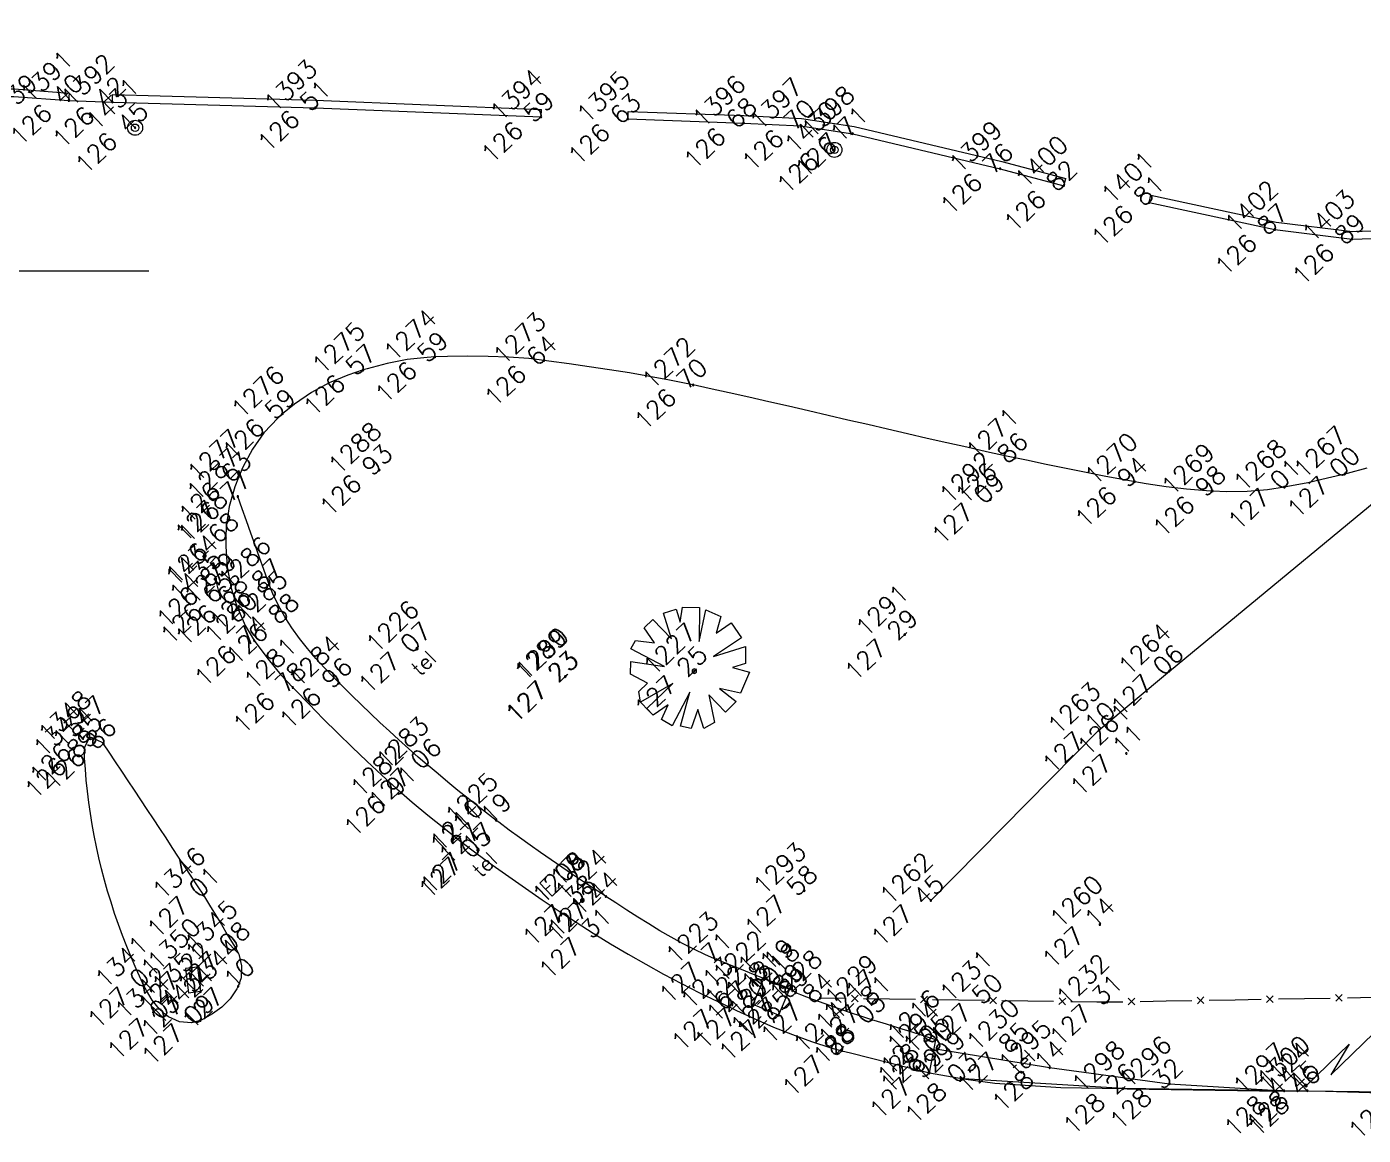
# Model space of a CAD drawing. Header units: millimetres. Extents: x -16 to 1007, y 828 to 1356.
# Drawn here: x 33.19 to 77.71, y 873.47 to 910.38 of the extents above; entities that cross this region are included whole.
import ezdxf
from ezdxf.enums import TextEntityAlignment as Align

# ---------------------------------------------------------------- set-up
doc = ezdxf.new("R2010")
doc.units = ezdxf.units.MM
doc.header["$LTSCALE"] = 4
doc.linetypes.add('CONTINUOUS1', pattern=[0, 0, 0])
for name, color, linetype, lineweight in [('10', 7, 'CONTINUOUS1', 0), ('11', 7, 'CONTINUOUS1', 0), ('12', 7, 'CONTINUOUS1', 0), ('13', 7, 'CONTINUOUS1', 0), ('2', 7, 'CONTINUOUS1', 0), ('57', 7, 'CONTINUOUS1', 0), ('Level 17', 7, 'Continuous', 0)]:
    doc.layers.add(name, color=color, linetype=linetype, lineweight=lineweight)
for name, color, linetype, lineweight, true_color in [('16', 3, 'CONTINUOUS1', 0, 0x00ff00), ('51', 1, 'CONTINUOUS1', 0, 0xff0000), ('53', 3, 'CONTINUOUS1', 0, 0x00ff00), ('55', 5, 'CONTINUOUS1', 0, 0x0000ff), ('56', 6, 'CONTINUOUS1', 0, 0xff00ff), ('9', 1, 'CONTINUOUS1', 0, 0xff0000)]:
    doc.layers.add(name, color=color, linetype=linetype, lineweight=lineweight, true_color=true_color)
doc.styles.get("Standard").update_dxf_attribs({"font": 'txt_____.ttf'})

msp = doc.modelspace()

# ---------------------------------------------------------------- linework, layer by layer
at = {"layer": '10', "linetype": 'Continuous', "lineweight": 0}
for p, q in [((60.666, 877.921), (60.889, 878.137)), ((60.886, 877.918), (60.669, 878.141)), ((62.969, 877.888), (63.192, 878.105)), ((63.189, 877.885), (62.972, 878.108)), ((65.273, 877.856), (65.496, 878.073)), ((65.493, 877.853), (65.276, 878.076)), ((67.577, 877.824), (67.8, 878.04)), ((67.797, 877.821), (67.58, 878.044)), ((70.104, 877.817), (69.88, 878.033)), ((69.884, 877.813), (70.1, 878.037)), ((72.408, 877.858), (72.184, 878.074)), ((72.188, 877.854), (72.404, 878.078)), ((74.711, 877.899), (74.488, 878.115)), ((74.491, 877.895), (74.707, 878.119)), ((77.015, 877.94), (76.791, 878.156)), ((76.795, 877.936), (77.011, 878.16)), ((63.259, 875.548), (63.474, 876.656))]:
    msp.add_line(p, q, dxfattribs=at)
for points in [[(34.594, 907.926), (36.045, 907.876)], [(77.837, 895.68), (77.181, 895.51), (77.097, 895.488), (76.523, 895.349), (75.864, 895.201), (75.199, 895.071), (75.089, 895.051), (74.525, 894.968), (73.848, 894.913), (73.171, 894.902), (72.694, 894.921), (72.496, 894.934), (71.822, 894.99), (71.149, 895.066), (70.478, 895.165), (70.1, 895.231), (69.81, 895.286), (69.143, 895.413), (68.479, 895.543), (67.815, 895.674), (67.153, 895.809), (66.491, 895.947), (66.108, 896.028), (65.829, 896.088), (65.167, 896.233), (64.506, 896.379), (63.846, 896.528), (63.186, 896.678), (62.527, 896.829), (61.867, 896.981), (61.208, 897.134), (60.549, 897.287), (59.889, 897.44), (59.23, 897.592), (58.57, 897.744), (57.91, 897.895), (57.249, 898.045), (56.588, 898.193), (55.927, 898.339), (55.391, 898.455), (55.264, 898.483), (54.601, 898.617), (53.935, 898.741), (53.268, 898.856), (52.6, 898.962), (51.93, 899.063), (51.259, 899.158), (50.588, 899.25), (50.429, 899.272), (49.915, 899.331), (49.24, 899.382), (48.562, 899.406), (47.884, 899.411), (47.206, 899.4), (46.788, 899.388), (46.53, 899.375), (45.861, 899.298), (45.197, 899.168), (44.534, 898.995), (44.399, 898.955), (43.884, 898.783), (43.267, 898.521), (42.678, 898.202), (42.112, 897.817), (41.71, 897.49), (41.564, 897.36), (41.095, 896.857), (40.71, 896.313), (40.39, 895.716), (40.242, 895.378), (40.124, 895.066), (39.938, 894.405), (39.838, 893.741), (39.819, 893.361), (39.822, 893.074), (39.872, 892.403), (39.995, 891.732), (40.12, 891.294), (40.199, 891.069), (40.464, 890.447), (40.769, 889.942), (40.82, 889.87), (41.23, 889.325), (41.661, 888.807), (42.053, 888.382), (42.122, 888.312), (42.596, 887.825), (43.071, 887.342), (43.55, 886.864), (44.033, 886.391), (44.521, 885.924), (45.017, 885.464), (45.522, 885.012), (45.675, 884.878), (46.036, 884.569), (46.555, 884.134), (47.081, 883.709), (47.613, 883.291), (48.153, 882.881), (48.197, 882.848), (48.699, 882.479), (49.248, 882.084), (49.802, 881.696), (50.36, 881.314), (50.923, 880.939), (51.491, 880.569), (52.063, 880.205), (52.172, 880.137), (52.641, 879.848), (53.223, 879.502), (53.811, 879.167), (54.403, 878.842), (55.001, 878.526), (55.605, 878.22), (56.215, 877.922), (56.591, 877.744), (56.83, 877.632), (57.449, 877.349), (58.072, 877.077), (58.7, 876.823), (59.336, 876.591), (59.98, 876.388), (60.346, 876.289), (60.634, 876.215), (61.291, 876.048), (61.947, 875.881), (62.603, 875.715), (63.259, 875.548), (63.259, 875.548), (63.259, 875.548)], [(63.309, 881.294), (68.903, 886.957), (71.256, 888.931), (80.374, 896.446)], [(63.474, 876.656), (63.063, 876.784), (62.651, 876.913), (62.24, 877.041), (61.829, 877.169), (61.417, 877.298), (61.34, 877.322), (61.007, 877.428), (60.598, 877.563), (60.19, 877.703), (59.785, 877.848), (59.38, 877.998), (58.978, 878.153), (58.807, 878.22), (58.622, 878.352), (58.603, 878.359), (58.202, 878.516), (57.801, 878.673), (57.742, 878.696), (57.4, 878.831), (56.999, 878.989), (56.599, 879.148), (56.199, 879.31), (56.176, 879.319), (55.804, 879.48), (55.415, 879.664), (55.032, 879.861), (54.655, 880.069), (54.282, 880.285), (53.913, 880.509), (53.546, 880.739), (53.182, 880.972), (52.819, 881.208), (52.483, 881.426), (52.457, 881.443), (52.095, 881.679), (51.735, 881.916), (51.376, 882.155), (51.019, 882.396), (50.663, 882.639), (50.31, 882.884), (49.958, 883.132), (49.608, 883.383), (49.259, 883.636), (48.913, 883.894), (48.827, 883.959), (48.569, 884.154), (48.229, 884.418), (47.891, 884.685), (47.556, 884.956), (47.223, 885.229), (46.892, 885.504), (46.562, 885.782), (46.531, 885.808), (46.234, 886.063), (45.91, 886.347), (45.59, 886.634), (45.273, 886.925), (44.958, 887.218), (44.645, 887.514), (44.334, 887.812), (44.025, 888.113), (43.716, 888.415), (43.597, 888.533), (43.41, 888.721), (43.111, 889.032), (42.823, 889.351), (42.545, 889.68), (42.279, 890.019), (42.026, 890.369), (41.822, 890.678), (41.787, 890.734), (41.574, 891.111), (41.39, 891.5), (41.267, 891.815), (41.236, 891.902), (41.091, 892.307), (40.946, 892.713), (40.801, 893.119), (40.656, 893.524), (40.511, 893.93), (40.366, 894.336), (40.221, 894.742), (40.221, 894.742), (40.221, 894.742)], [(39.505, 891.892), (39.633, 891.355)], [(39.082, 881.465), (39.28, 881.14), (39.478, 880.814), (39.675, 880.489), (39.873, 880.163), (40.071, 879.838), (40.153, 879.704), (40.254, 879.5), (40.347, 879.117), (40.33, 878.719), (40.236, 878.435), (40.19, 878.346), (39.968, 878.02), (39.695, 877.742), (39.383, 877.511), (39.047, 877.329), (38.972, 877.295), (38.682, 877.222), (38.285, 877.251), (37.913, 877.415), (37.827, 877.479), (37.613, 877.677), (37.374, 877.966), (37.177, 878.289), (37.097, 878.448), (37.002, 878.651), (36.835, 879.018), (36.677, 879.386), (36.526, 879.755), (36.383, 880.123), (36.248, 880.492), (36.12, 880.861), (36, 881.231), (35.887, 881.6), (35.782, 881.97), (35.685, 882.339), (35.595, 882.709), (35.513, 883.079), (35.438, 883.449), (35.371, 883.818), (35.31, 884.188), (35.258, 884.557), (35.212, 884.927), (35.174, 885.296), (35.144, 885.664), (35.12, 886.033), (35.111, 886.209), (35.131, 886.401), (35.27, 886.685), (35.333, 886.732), (35.713, 886.548), (35.742, 886.509), (35.927, 886.229), (36.138, 885.912), (36.348, 885.594), (36.558, 885.276), (36.768, 884.959), (36.979, 884.641), (37.189, 884.324), (37.399, 884.006), (37.61, 883.688), (37.82, 883.371), (38.03, 883.053), (38.241, 882.736), (38.451, 882.418), (38.661, 882.1), (38.871, 881.783), (39.082, 881.465), (39.082, 881.465), (39.082, 881.465)], [(59.625, 878.045), (60.489, 878.033)], [(61.065, 878.025), (61.929, 878.013)], [(61.929, 878.013), (62.793, 878.001)], [(63.369, 877.993), (64.233, 877.981)], [(64.233, 877.981), (65.097, 877.968)], [(72.584, 877.971), (73.448, 877.987)], [(73.448, 877.987), (74.311, 878.002)], [(74.887, 878.012), (75.751, 878.028)], [(75.751, 878.028), (76.615, 878.043)], [(77.191, 878.053), (78.055, 878.069)], [(65.673, 877.96), (66.537, 877.948)], [(66.537, 877.948), (67.4, 877.936)], [(67.976, 877.928), (68.84, 877.916)], [(68.84, 877.916), (69.184, 877.911), (69.704, 877.92)], [(70.28, 877.93), (71.144, 877.946)], [(71.144, 877.946), (72.008, 877.961)], [(75.072, 874.953), (69.709, 875.026), (64.395, 875.352)], [(75.848, 874.954), (87.101, 874.806), (99.143, 874.798), (111.108, 874.779), (127.084, 874.755)]]:
    msp.add_lwpolyline(points, dxfattribs=at)
msp.add_lwpolyline([(58.235, 877.472), (57.386, 877.826), (57.748, 878.694), (58.597, 878.34), (58.235, 877.472)], close=True, dxfattribs=at)
at = {"layer": '10', "color": 8, "linetype": 'Continuous', "lineweight": 13, "true_color": 0x7f7f7f}
msp.add_lwpolyline([(63.539, 876.335), (67.264, 875.726), (71.261, 875.19), (75.072, 874.953)], dxfattribs=at)
at = {"layer": '10', "linetype": 'Continuous', "lineweight": 13}
msp.add_lwpolyline([(63.259, 875.548), (64.395, 875.352), (65.435, 875.207), (67.637, 875.067), (69.709, 875.026), (69.845, 875.023), (72.048, 874.984), (74.252, 874.958), (75.072, 874.953), (75.848, 874.954), (76.456, 874.943), (78.66, 874.876)], dxfattribs=at)
at = {"layer": '11', "linetype": 'Continuous', "lineweight": 0}
msp.add_lwpolyline([(75.807, 875.122), (77.246, 876.511), (76.628, 875.483), (78.066, 876.872), (78.426, 877.219)], dxfattribs=at)
msp.add_lwpolyline([(75.78, 875.096, 1), (75.834, 875.148, 1), (75.78, 875.096, 1)], format="xyb", dxfattribs=at)
at = {"layer": '12', "linetype": 'Continuous', "lineweight": 0}
for points in [[(46.164, 889.652, 1), (46.218, 889.704, 1), (46.164, 889.652, 1)], [(48.196, 882.941, 1), (48.25, 882.993, 1), (48.196, 882.941, 1)], [(66.127, 876.365, 1), (66.181, 876.417, 1), (66.127, 876.365, 1)]]:
    msp.add_lwpolyline(points, format="xyb", dxfattribs=at)
at = {"layer": '13', "linetype": 'Continuous', "lineweight": 0}
for points in [[(34.576, 907.909, 1), (34.612, 907.944, 1), (34.576, 907.909, 1)], [(36.027, 907.859, 1), (36.063, 907.894, 1), (36.027, 907.859, 1)], [(42.785, 907.666, 1), (42.821, 907.701, 1), (42.785, 907.666, 1)], [(50.307, 907.365, 1), (50.343, 907.4, 1), (50.307, 907.365, 1)], [(36.783, 907.001, 1), (36.819, 907.036, 1), (36.783, 907.001, 1)], [(53.197, 907.299, 1), (53.233, 907.333, 1), (53.197, 907.299, 1)], [(57.057, 907.157, 1), (57.093, 907.192, 1), (57.057, 907.157, 1)], [(58.953, 907.063, 1), (58.989, 907.097, 1), (58.953, 907.063, 1)], [(60.687, 906.803, 1), (60.723, 906.838, 1), (60.687, 906.803, 1)], [(60.078, 906.267, 1), (60.114, 906.302, 1), (60.078, 906.267, 1)], [(65.598, 905.64, 1), (65.634, 905.675, 1), (65.598, 905.64, 1)], [(67.72, 905.071, 1), (67.756, 905.106, 1), (67.72, 905.071, 1)], [(70.562, 904.512, 1), (70.598, 904.546, 1), (70.562, 904.512, 1)], [(74.75, 903.615, 1), (74.786, 903.65, 1), (74.75, 903.615, 1)], [(77.324, 903.298, 1), (77.36, 903.332, 1), (77.324, 903.298, 1)], [(46.77, 899.371, 1), (46.806, 899.406, 1), (46.77, 899.371, 1)], [(44.381, 898.938, 1), (44.417, 898.973, 1), (44.381, 898.938, 1)], [(50.411, 899.254, 1), (50.447, 899.289, 1), (50.411, 899.254, 1)], [(55.373, 898.438, 1), (55.409, 898.473, 1), (55.373, 898.438, 1)], [(41.692, 897.473, 1), (41.728, 897.508, 1), (41.692, 897.473, 1)], [(66.09, 896.011, 1), (66.126, 896.045, 1), (66.09, 896.011, 1)], [(40.224, 895.361, 1), (40.26, 895.395, 1), (40.224, 895.361, 1)], [(44.921, 895.606, 1), (44.957, 895.641, 1), (44.921, 895.606, 1)], [(77.079, 895.471, 1), (77.114, 895.506, 1), (77.079, 895.471, 1)], [(70.082, 895.214, 1), (70.118, 895.249, 1), (70.082, 895.214, 1)], [(72.676, 894.904, 1), (72.712, 894.938, 1), (72.676, 894.904, 1)], [(75.071, 895.034, 1), (75.107, 895.068, 1), (75.071, 895.034, 1)], [(40.203, 894.724, 1), (40.239, 894.759, 1), (40.203, 894.724, 1)], [(65.274, 894.624, 1), (65.31, 894.658, 1), (65.274, 894.624, 1)], [(39.801, 893.344, 1), (39.837, 893.379, 1), (39.801, 893.344, 1)], [(39.487, 891.874, 1), (39.523, 891.909, 1), (39.487, 891.874, 1)], [(41.249, 891.797, 1), (41.285, 891.832, 1), (41.249, 891.797, 1)], [(39.615, 891.338, 1), (39.651, 891.372, 1), (39.615, 891.338, 1)], [(40.102, 891.277, 1), (40.138, 891.312, 1), (40.102, 891.277, 1)], [(41.804, 890.66, 1), (41.84, 890.695, 1), (41.804, 890.66, 1)], [(62.418, 890.127, 1), (62.454, 890.162, 1), (62.418, 890.127, 1)], [(40.751, 889.924, 1), (40.787, 889.959, 1), (40.751, 889.924, 1)], [(46.173, 889.66, 1), (46.209, 889.695, 1), (46.173, 889.66, 1)], [(51.108, 888.725, 1), (51.144, 888.76, 1), (51.108, 888.725, 1)], [(51.121, 888.733, 1), (51.157, 888.768, 1), (51.121, 888.733, 1)], [(55.41, 888.909, 1), (55.446, 888.944, 1), (55.41, 888.909, 1)], [(71.238, 888.914, 1), (71.274, 888.949, 1), (71.238, 888.914, 1)], [(42.035, 888.365, 1), (42.071, 888.4, 1), (42.035, 888.365, 1)], [(43.579, 888.516, 1), (43.615, 888.55, 1), (43.579, 888.516, 1)], [(68.885, 886.94, 1), (68.921, 886.974, 1), (68.885, 886.94, 1)], [(35.252, 886.668, 1), (35.288, 886.703, 1), (35.252, 886.668, 1)], [(35.724, 886.492, 1), (35.76, 886.527, 1), (35.724, 886.492, 1)], [(35.094, 886.192, 1), (35.129, 886.226, 1), (35.094, 886.192, 1)], [(69.801, 886.168, 1), (69.837, 886.203, 1), (69.801, 886.168, 1)], [(46.513, 885.791, 1), (46.549, 885.825, 1), (46.513, 885.791, 1)], [(45.657, 884.861, 1), (45.693, 884.896, 1), (45.657, 884.861, 1)], [(48.809, 883.941, 1), (48.845, 883.976, 1), (48.809, 883.941, 1)], [(48.205, 882.95, 1), (48.241, 882.984, 1), (48.205, 882.95, 1)], [(48.179, 882.831, 1), (48.215, 882.866, 1), (48.179, 882.831, 1)], [(59.074, 881.602, 1), (59.11, 881.637, 1), (59.074, 881.602, 1)], [(39.064, 881.448, 1), (39.1, 881.483, 1), (39.064, 881.448, 1)], [(51.679, 881.278, 1), (51.715, 881.313, 1), (51.679, 881.278, 1)], [(51.681, 881.275, 1), (51.717, 881.31, 1), (51.681, 881.275, 1)], [(52.465, 881.409, 1), (52.501, 881.444, 1), (52.465, 881.409, 1)], [(63.291, 881.276, 1), (63.327, 881.311, 1), (63.291, 881.276, 1)], [(68.921, 880.474, 1), (68.957, 880.508, 1), (68.921, 880.474, 1)], [(52.154, 880.119, 1), (52.19, 880.154, 1), (52.154, 880.119, 1)], [(40.135, 879.687, 1), (40.171, 879.721, 1), (40.135, 879.687, 1)], [(56.158, 879.302, 1), (56.194, 879.336, 1), (56.158, 879.302, 1)], [(38.862, 879.055, 1), (38.898, 879.09, 1), (38.862, 879.055, 1)], [(37.079, 878.431, 1), (37.115, 878.466, 1), (37.079, 878.431, 1)], [(40.218, 878.417, 1), (40.254, 878.452, 1), (40.218, 878.417, 1)], [(57.724, 878.678, 1), (57.76, 878.713, 1), (57.724, 878.678, 1)], [(38.962, 878.237, 1), (38.998, 878.272, 1), (38.962, 878.237, 1)], [(58.604, 878.334, 1), (58.64, 878.369, 1), (58.604, 878.334, 1)], [(58.789, 878.203, 1), (58.825, 878.238, 1), (58.789, 878.203, 1)], [(59.607, 878.028, 1), (59.643, 878.063, 1), (59.607, 878.028, 1)], [(65.212, 877.959, 1), (65.248, 877.994, 1), (65.212, 877.959, 1)], [(56.573, 877.726, 1), (56.609, 877.761, 1), (56.573, 877.726, 1)], [(57.368, 877.808, 1), (57.404, 877.843, 1), (57.368, 877.808, 1)], [(61.452, 877.879, 1), (61.488, 877.914, 1), (61.452, 877.879, 1)], [(69.166, 877.894, 1), (69.202, 877.928, 1), (69.166, 877.894, 1)], [(37.809, 877.461, 1), (37.845, 877.496, 1), (37.809, 877.461, 1)], [(38.954, 877.278, 1), (38.99, 877.313, 1), (38.954, 877.278, 1)], [(58.217, 877.454, 1), (58.253, 877.489, 1), (58.217, 877.454, 1)], [(61.322, 877.304, 1), (61.358, 877.339, 1), (61.322, 877.304, 1)], [(63.456, 876.639, 1), (63.492, 876.673, 1), (63.456, 876.639, 1)], [(60.328, 876.271, 1), (60.364, 876.306, 1), (60.328, 876.271, 1)], [(63.521, 876.318, 1), (63.557, 876.353, 1), (63.521, 876.318, 1)], [(66.136, 876.374, 1), (66.172, 876.408, 1), (66.136, 876.374, 1)], [(63.241, 875.53, 1), (63.277, 875.565, 1), (63.241, 875.53, 1)], [(64.377, 875.335, 1), (64.413, 875.369, 1), (64.377, 875.335, 1)], [(67.246, 875.708, 1), (67.282, 875.743, 1), (67.246, 875.708, 1)], [(69.691, 875.008, 1), (69.727, 875.043, 1), (69.691, 875.008, 1)], [(71.243, 875.173, 1), (71.279, 875.208, 1), (71.243, 875.173, 1)], [(75.054, 874.936, 1), (75.09, 874.971, 1), (75.054, 874.936, 1)], [(75.789, 875.105, 1), (75.825, 875.139, 1), (75.789, 875.105, 1)], [(75.83, 874.937, 1), (75.866, 874.972, 1), (75.83, 874.937, 1)]]:
    msp.add_lwpolyline(points, format="xyb", dxfattribs=at)
at = {"layer": '16', "linetype": 'Continuous', "lineweight": 0}
for points in [[(54.714, 888.515), (53.642, 887.897), (53.578, 888.252), (53.866, 888.53), (53.305, 888.822), (53.312, 889.246), (54.441, 889.085), (53.32, 889.671), (53.466, 889.951), (54.101, 889.869), (53.756, 890.37), (54.044, 890.648), (54.669, 890.001), (54.401, 890.854), (54.828, 890.988), (54.962, 890.561), (55.041, 891.055), (55.607, 891.045), (55.587, 889.914), (55.818, 890.971), (56.309, 890.75), (56.158, 890.187), (56.659, 890.532)], [(56.659, 890.532), (57.004, 890.031), (56.073, 889.41), (57.14, 889.745), (57.13, 889.18), (56.703, 889.046), (57.267, 888.895), (56.971, 888.193), (56.267, 888.346), (56.825, 887.912), (56.465, 887.565), (55.91, 888.14), (56.106, 887.218), (55.749, 887.012), (55.548, 887.652), (55.324, 887.019), (54.972, 887.096), (55.275, 888.222), (54.689, 887.101), (54.339, 887.319), (54.56, 887.81), (54.059, 887.465), (53.851, 887.681), (54.714, 888.515)]]:
    msp.add_lwpolyline(points, dxfattribs=at)
msp.add_lwpolyline([(55.374, 888.874, 1), (55.482, 888.979, 1), (55.374, 888.874, 1)], format="xyb", dxfattribs=at)
at = {"layer": '2', "linetype": 'Continuous', "lineweight": 0}
for points in [[(70.58, 904.529), (74.768, 903.632), (77.342, 903.315), (80.314, 903.414), (82.059, 904.177), (84.163, 906.342), (86.618, 909.339), (87.124, 910.262)], [(70.632, 904.773), (74.81, 903.879), (77.353, 903.565), (80.258, 903.663), (81.914, 904.386), (83.976, 906.509), (86.41, 909.48), (86.905, 910.383)], [(30.664, 908.469), (31.523, 908.315), (32.774, 908.315), (34.613, 908.176)], [(30.62, 908.223), (31.501, 908.065), (32.765, 908.065), (34.594, 907.926)], [(34.594, 907.926), (34.613, 908.176)], [(36.045, 907.876), (36.052, 908.126)], [(36.045, 907.876), (42.803, 907.684), (50.325, 907.382)], [(36.052, 908.126), (42.812, 907.933), (50.335, 907.632)], [(50.325, 907.382), (50.335, 907.632)], [(53.215, 907.316), (53.224, 907.566)], [(53.224, 907.566), (57.084, 907.424), (58.996, 907.329), (60.752, 907.066), (65.677, 905.9), (67.803, 905.33)], [(53.215, 907.316), (57.075, 907.175), (58.971, 907.08), (60.705, 906.82), (65.616, 905.657), (67.738, 905.089)], [(67.738, 905.089), (67.803, 905.33)], [(70.58, 904.529), (70.632, 904.773)], [(38.88, 879.073), (38.483, 879.024)], [(38.483, 879.024), (38.583, 878.206)], [(38.88, 879.073), (38.98, 878.255)], [(38.98, 878.255), (38.583, 878.206)]]:
    msp.add_lwpolyline(points, dxfattribs=at)
at = {"layer": '51', "linetype": 'Continuous', "lineweight": 0}
for points in [[(36.783, 907.001, 1), (36.819, 907.036, 1), (36.783, 907.001, 1)], [(60.078, 906.267, 1), (60.114, 906.302, 1), (60.078, 906.267, 1)], [(70.562, 904.512, 1), (70.598, 904.546, 1), (70.562, 904.512, 1)], [(74.75, 903.615, 1), (74.786, 903.65, 1), (74.75, 903.615, 1)], [(77.324, 903.298, 1), (77.36, 903.332, 1), (77.324, 903.298, 1)], [(39.487, 891.874, 1), (39.523, 891.909, 1), (39.487, 891.874, 1)], [(39.615, 891.338, 1), (39.651, 891.372, 1), (39.615, 891.338, 1)]]:
    msp.add_lwpolyline(points, format="xyb", dxfattribs=at)
at = {"layer": '53', "linetype": 'Continuous', "lineweight": 0}
msp.add_lwpolyline([(51.654, 881.249, 1), (51.744, 881.336, 1), (51.654, 881.249, 1)], format="xyb", dxfattribs=at)
at = {"layer": '55', "linetype": 'Continuous', "lineweight": 0}
msp.add_lwpolyline([(75.83, 874.937, 1), (75.866, 874.972, 1), (75.83, 874.937, 1)], format="xyb", dxfattribs=at)
at = {"layer": '56', "linetype": 'Continuous', "lineweight": 0}
for points in [[(46.77, 899.371, 1), (46.806, 899.406, 1), (46.77, 899.371, 1)], [(44.381, 898.938, 1), (44.417, 898.973, 1), (44.381, 898.938, 1)], [(50.411, 899.254, 1), (50.447, 899.289, 1), (50.411, 899.254, 1)], [(55.373, 898.438, 1), (55.409, 898.473, 1), (55.373, 898.438, 1)], [(41.692, 897.473, 1), (41.728, 897.508, 1), (41.692, 897.473, 1)], [(66.09, 896.011, 1), (66.126, 896.045, 1), (66.09, 896.011, 1)], [(40.224, 895.361, 1), (40.26, 895.395, 1), (40.224, 895.361, 1)], [(44.921, 895.606, 1), (44.957, 895.641, 1), (44.921, 895.606, 1)], [(77.079, 895.471, 1), (77.114, 895.506, 1), (77.079, 895.471, 1)], [(70.082, 895.214, 1), (70.118, 895.249, 1), (70.082, 895.214, 1)], [(72.676, 894.904, 1), (72.712, 894.938, 1), (72.676, 894.904, 1)], [(75.071, 895.034, 1), (75.107, 895.068, 1), (75.071, 895.034, 1)], [(40.203, 894.724, 1), (40.239, 894.759, 1), (40.203, 894.724, 1)], [(65.274, 894.624, 1), (65.31, 894.658, 1), (65.274, 894.624, 1)], [(39.801, 893.344, 1), (39.837, 893.379, 1), (39.801, 893.344, 1)], [(41.249, 891.797, 1), (41.285, 891.832, 1), (41.249, 891.797, 1)], [(40.102, 891.277, 1), (40.138, 891.312, 1), (40.102, 891.277, 1)], [(41.804, 890.66, 1), (41.84, 890.695, 1), (41.804, 890.66, 1)], [(62.418, 890.127, 1), (62.454, 890.162, 1), (62.418, 890.127, 1)], [(40.751, 889.924, 1), (40.787, 889.959, 1), (40.751, 889.924, 1)], [(46.173, 889.66, 1), (46.209, 889.695, 1), (46.173, 889.66, 1)], [(51.108, 888.725, 1), (51.144, 888.76, 1), (51.108, 888.725, 1)], [(51.121, 888.733, 1), (51.157, 888.768, 1), (51.121, 888.733, 1)], [(55.41, 888.909, 1), (55.446, 888.944, 1), (55.41, 888.909, 1)], [(71.238, 888.914, 1), (71.274, 888.949, 1), (71.238, 888.914, 1)], [(42.035, 888.365, 1), (42.071, 888.4, 1), (42.035, 888.365, 1)], [(43.579, 888.516, 1), (43.615, 888.55, 1), (43.579, 888.516, 1)], [(68.885, 886.94, 1), (68.921, 886.974, 1), (68.885, 886.94, 1)], [(69.801, 886.168, 1), (69.837, 886.203, 1), (69.801, 886.168, 1)], [(46.513, 885.791, 1), (46.549, 885.825, 1), (46.513, 885.791, 1)], [(45.657, 884.861, 1), (45.693, 884.896, 1), (45.657, 884.861, 1)], [(48.809, 883.941, 1), (48.845, 883.976, 1), (48.809, 883.941, 1)], [(48.205, 882.95, 1), (48.241, 882.984, 1), (48.205, 882.95, 1)], [(48.179, 882.831, 1), (48.215, 882.866, 1), (48.179, 882.831, 1)], [(59.074, 881.602, 1), (59.11, 881.637, 1), (59.074, 881.602, 1)], [(51.679, 881.278, 1), (51.715, 881.313, 1), (51.679, 881.278, 1)], [(51.681, 881.275, 1), (51.717, 881.31, 1), (51.681, 881.275, 1)], [(52.465, 881.409, 1), (52.501, 881.444, 1), (52.465, 881.409, 1)], [(63.291, 881.276, 1), (63.327, 881.311, 1), (63.291, 881.276, 1)], [(68.921, 880.474, 1), (68.957, 880.508, 1), (68.921, 880.474, 1)], [(52.154, 880.119, 1), (52.19, 880.154, 1), (52.154, 880.119, 1)], [(56.158, 879.302, 1), (56.194, 879.336, 1), (56.158, 879.302, 1)], [(57.724, 878.678, 1), (57.76, 878.713, 1), (57.724, 878.678, 1)], [(58.604, 878.334, 1), (58.64, 878.369, 1), (58.604, 878.334, 1)], [(58.789, 878.203, 1), (58.825, 878.238, 1), (58.789, 878.203, 1)], [(59.607, 878.028, 1), (59.643, 878.063, 1), (59.607, 878.028, 1)], [(65.212, 877.959, 1), (65.248, 877.994, 1), (65.212, 877.959, 1)], [(56.573, 877.726, 1), (56.609, 877.761, 1), (56.573, 877.726, 1)], [(57.368, 877.808, 1), (57.404, 877.843, 1), (57.368, 877.808, 1)], [(61.452, 877.879, 1), (61.488, 877.914, 1), (61.452, 877.879, 1)], [(69.166, 877.894, 1), (69.202, 877.928, 1), (69.166, 877.894, 1)], [(58.217, 877.454, 1), (58.253, 877.489, 1), (58.217, 877.454, 1)], [(61.322, 877.304, 1), (61.358, 877.339, 1), (61.322, 877.304, 1)], [(63.456, 876.639, 1), (63.492, 876.673, 1), (63.456, 876.639, 1)], [(60.328, 876.271, 1), (60.364, 876.306, 1), (60.328, 876.271, 1)], [(63.521, 876.318, 1), (63.557, 876.353, 1), (63.521, 876.318, 1)], [(66.136, 876.374, 1), (66.172, 876.408, 1), (66.136, 876.374, 1)], [(63.241, 875.53, 1), (63.277, 875.565, 1), (63.241, 875.53, 1)], [(64.377, 875.335, 1), (64.413, 875.369, 1), (64.377, 875.335, 1)], [(67.246, 875.708, 1), (67.282, 875.743, 1), (67.246, 875.708, 1)], [(69.691, 875.008, 1), (69.727, 875.043, 1), (69.691, 875.008, 1)], [(71.243, 875.173, 1), (71.279, 875.208, 1), (71.243, 875.173, 1)], [(75.054, 874.936, 1), (75.09, 874.971, 1), (75.054, 874.936, 1)], [(75.789, 875.105, 1), (75.825, 875.139, 1), (75.789, 875.105, 1)]]:
    msp.add_lwpolyline(points, format="xyb", dxfattribs=at)
at = {"layer": '57', "linetype": 'Continuous', "lineweight": 0}
for points in [[(34.576, 907.909, 1), (34.612, 907.944, 1), (34.576, 907.909, 1)], [(36.027, 907.859, 1), (36.063, 907.894, 1), (36.027, 907.859, 1)], [(42.785, 907.666, 1), (42.821, 907.701, 1), (42.785, 907.666, 1)], [(50.307, 907.365, 1), (50.343, 907.4, 1), (50.307, 907.365, 1)], [(53.197, 907.299, 1), (53.233, 907.333, 1), (53.197, 907.299, 1)], [(57.057, 907.157, 1), (57.093, 907.192, 1), (57.057, 907.157, 1)], [(58.953, 907.063, 1), (58.989, 907.097, 1), (58.953, 907.063, 1)], [(60.687, 906.803, 1), (60.723, 906.838, 1), (60.687, 906.803, 1)], [(65.598, 905.64, 1), (65.634, 905.675, 1), (65.598, 905.64, 1)], [(67.72, 905.071, 1), (67.756, 905.106, 1), (67.72, 905.071, 1)], [(35.252, 886.668, 1), (35.288, 886.703, 1), (35.252, 886.668, 1)], [(35.724, 886.492, 1), (35.76, 886.527, 1), (35.724, 886.492, 1)], [(35.094, 886.192, 1), (35.129, 886.226, 1), (35.094, 886.192, 1)], [(39.064, 881.448, 1), (39.1, 881.483, 1), (39.064, 881.448, 1)], [(40.135, 879.687, 1), (40.171, 879.721, 1), (40.135, 879.687, 1)], [(38.862, 879.055, 1), (38.898, 879.09, 1), (38.862, 879.055, 1)], [(37.079, 878.431, 1), (37.115, 878.466, 1), (37.079, 878.431, 1)], [(40.218, 878.417, 1), (40.254, 878.452, 1), (40.218, 878.417, 1)], [(38.962, 878.237, 1), (38.998, 878.272, 1), (38.962, 878.237, 1)], [(37.809, 877.461, 1), (37.845, 877.496, 1), (37.809, 877.461, 1)], [(38.954, 877.278, 1), (38.99, 877.313, 1), (38.954, 877.278, 1)]]:
    msp.add_lwpolyline(points, format="xyb", dxfattribs=at)
at = {"layer": '9', "linetype": 'Continuous', "lineweight": 0}
for centre, radius in [((36.801, 907.019), 0.25), ((36.801, 907.019), 0.125), ((60.096, 906.284), 0.25), ((60.096, 906.284), 0.125)]:
    msp.add_circle(centre, radius, dxfattribs=at)
at = {"layer": 'Level 17', "color": 7, "linetype": 'Continuous', "lineweight": 0}
msp.add_line((37.262, 902.242), (24.762, 902.242), dxfattribs=at)

# ---------------------------------------------------------------- texts
at = {"layer": '12', "linetype": 'Continuous', "lineweight": 0}
for p in [(46.584, 889.014), (48.615, 882.303), (66.546, 875.727)]:
    msp.add_text('tel', height=0.5, rotation=44, dxfattribs=at).set_placement(p, align=Align.CENTER)
at = {"layer": '13', "linetype": 'Continuous', "lineweight": 0}
for s, p in [('126 39 ', (32.674, 907.55)), ('126 40 ', (34.205, 907.55)), ('126 42 ', (35.62, 907.465)), ('126 51 ', (42.45, 907.342)), ('126 45 ', (36.376, 906.608)), ('126 59 ', (49.9, 906.972)), ('126 63 ', (52.79, 906.905)), ('126 68 ', (56.649, 906.764)), ('126 70 ', (58.582, 906.704)), ('126 71 ', (60.352, 906.479)), ('126 71 ', (59.742, 905.943)), ('126 76 ', (65.191, 905.247)), ('126 82 ', (67.313, 904.678)), ('126 81 ', (70.227, 904.188)), ('126 87 ', (74.343, 903.222)), ('126 89 ', (76.917, 902.904)), ('126 57 ', (43.973, 898.544)), ('126 59 ', (46.363, 898.977)), ('126 64 ', (50.004, 898.861)), ('126 70 ', (55.002, 898.079)), ('126 59 ', (41.284, 897.08)), ('126 86 ', (65.683, 895.617)), ('126 93 ', (44.514, 895.212)), ('127 00 ', (76.743, 895.147)), ('126 63 ', (39.817, 894.967)), ('126 94 ', (69.675, 894.821)), ('127 01 ', (74.772, 894.744)), ('126 77 ', (39.796, 894.331)), ('127 09 ', (64.902, 894.265)), ('126 98 ', (72.269, 894.51)), ('126 68 ', (39.394, 892.951)), ('126 65 ', (39.08, 891.481)), ('126 87 ', (40.842, 891.404)), ('126 65 ', (39.208, 890.944)), ('126 68 ', (39.695, 890.884)), ('126 88 ', (41.397, 890.267)), ('127 29 ', (62.01, 889.734)), ('126 74 ', (40.343, 889.531)), ('127 07 ', (45.802, 889.302)), ('127 23 ', (50.7, 888.332)), ('127 23 ', (50.714, 888.34)), ('127 25 ', (55.003, 888.516)), ('127 06 ', (70.867, 888.555)), ('126 78 ', (41.628, 887.971)), ('126 96 ', (43.172, 888.122)), ('127 10 ', (68.586, 886.65)), ('126 85 ', (34.845, 886.275)), ('126 85 ', (34.686, 885.798)), ('126 86 ', (35.317, 886.099)), ('127 11 ', (69.516, 885.892)), ('127 06 ', (46.142, 885.432)), ('126 91 ', (45.322, 884.537)), ('127 19 ', (48.473, 883.617)), ('127 17 ', (47.87, 882.626)), ('127 05 ', (47.808, 882.472)), ('127 01 ', (38.764, 881.159)), ('127 38 ', (51.272, 880.885)), ('127 38 ', (51.273, 880.882)), ('127 44 ', (52.058, 881.016)), ('127 58 ', (58.667, 881.209)), ('127 45 ', (62.884, 880.883)), ('127 14 ', (68.585, 880.15)), ('127 31 ', (51.818, 879.796)), ('127 08 ', (39.763, 879.328)), ('127 22 ', (38.455, 878.662)), ('127 71 ', (55.823, 878.978)), ('127 10 ', (39.918, 878.128)), ('127 81 ', (57.389, 878.355)), ('127 01 ', (36.779, 878.142)), ('127 24 ', (38.555, 877.844)), ('127 89 ', (58.197, 877.941)), ('127 89 ', (58.381, 877.81)), ('127 61 ', (56.238, 877.402)), ('127 80 ', (56.997, 877.45)), ('127 84 ', (59.2, 877.634)), ('127 81 ', (61.116, 877.555)), ('127 50 ', (64.84, 877.601)), ('127 31 ', (68.83, 877.57)), ('127 04 ', (37.438, 877.103)), ('127 09 ', (38.583, 876.919)), ('127 85 ', (57.81, 877.061)), ('128 05 ', (60.951, 876.946)), ('127 88 ', (59.921, 875.878)), ('128 05 ', (63.084, 876.28)), ('128 00 ', (63.185, 875.994)), ('127 85 ', (65.728, 875.98)), ('127 99 ', (62.834, 875.137)), ('128 03 ', (64.005, 874.976)), ('128 14 ', (66.911, 875.384)), ('128 26 ', (69.283, 874.615)), ('128 32 ', (70.836, 874.779)), ('128 45 ', (75.382, 874.711)), ('128 46 ', (75.423, 874.544)), ('128 44 ', (74.647, 874.542)), ('128 65 ', (78.784, 874.456))]:
    msp.add_text(s, height=0.6, rotation=44, dxfattribs=at).set_placement(p, align=Align.CENTER)
at = {"layer": '51', "linetype": 'Continuous', "lineweight": 0}
for s, p in [('1431', (36.257, 907.606)), ('1430', (59.516, 906.836)), ('1401', (70.072, 905.151)), ('1402', (74.189, 904.185)), ('1403', (76.762, 903.867)), ('1434', (38.89, 892.409)), ('1435', (39.017, 891.873))]:
    msp.add_text(s, height=0.6, rotation=44, dxfattribs=at).set_placement(p, align=Align.CENTER)
at = {"layer": '53', "linetype": 'Continuous', "lineweight": 0}
msp.add_text('E17', height=0.6, rotation=44, dxfattribs=at).set_placement((51.167, 881.891), align=Align.CENTER)
at = {"layer": '55', "linetype": 'Continuous', "lineweight": 0}
msp.add_text('1124', height=0.6, rotation=44, dxfattribs=at).set_placement((75.282, 875.52), align=Align.CENTER)
at = {"layer": '56', "linetype": 'Continuous', "lineweight": 0}
for s, p in [('1274', (46.172, 899.906)), ('1273', (49.813, 899.789)), ('1275', (43.783, 899.473)), ('1272', (54.776, 898.973)), ('1276', (41.094, 898.008)), ('1271', (65.564, 896.615)), ('1288', (44.323, 896.141)), ('1277', (39.627, 895.895)), ('1270', (69.521, 895.784)), ('1267', (76.481, 896.006)), ('1287', (39.605, 895.259)), ('1269', (72.079, 895.438)), ('1268', (74.474, 895.569)), ('1292', (64.676, 895.159)), ('1278', (39.204, 893.879)), ('1286', (40.651, 892.332)), ('1279', (39.505, 891.812)), ('1285', (41.207, 891.195)), ('1280', (40.189, 890.494)), ('1291', (61.892, 890.732)), ('1226', (45.576, 890.195)), ('1227', (54.813, 889.444)), ('1264', (70.641, 889.449)), ('1284', (42.982, 889.051)), ('1289', (50.51, 889.26)), ('1290', (50.559, 889.303)), ('1281', (41.509, 888.969)), ('1263', (68.287, 887.474)), ('1283', (45.915, 886.326)), ('1261', (69.275, 886.772)), ('1282', (45.06, 885.396)), ('1225', (48.211, 884.476)), ('1211', (47.704, 883.483)), ('1210', (47.715, 883.589)), ('1208', (51.119, 881.845)), ('1224', (51.867, 881.944)), ('1293', (58.477, 882.137)), ('1209', (51.118, 881.848)), ('1262', (62.693, 881.811)), ('1260', (68.359, 881.043)), ('1212', (51.628, 880.724)), ('1223', (55.561, 879.837)), ('1222', (57.127, 879.213)), ('1219', (58.078, 878.939)), ('1218', (58.263, 878.807)), ('1213', (56.047, 878.331)), ('1221', (56.842, 878.413)), ('1228', (59.009, 878.563)), ('1229', (60.854, 878.414)), ('1231', (64.686, 878.564)), ('1232', (68.568, 878.429)), ('1220', (57.655, 878.024)), ('1217', (60.797, 877.909)), ('1216', (62.93, 877.243)), ('1214', (59.802, 876.876)), ('1294', (62.923, 876.853)), ('1230', (65.574, 876.943)), ('1215', (62.715, 876.135)), ('1295', (66.649, 876.243)), ('1299', (63.779, 875.87)), ('1296', (70.646, 875.708)), ('1300', (75.263, 875.709)), ('1298', (69.093, 875.543)), ('1297', (74.457, 875.471))]:
    msp.add_text(s, height=0.6, rotation=44, dxfattribs=at).set_placement(p, align=Align.CENTER)
at = {"layer": '57', "linetype": 'Continuous', "lineweight": 0}
for s, p in [('1391', (34.05, 908.513)), ('1392', (35.429, 908.394)), ('1393', (42.188, 908.201)), ('1394', (49.71, 907.9)), ('1395', (52.599, 907.834)), ('1396', (56.459, 907.692)), ('1397', (58.355, 907.598)), ('1398', (60.089, 907.338)), ('1399', (65.001, 906.175)), ('1400', (67.195, 905.676)), ('1348', (34.655, 887.203)), ('1347', (35.126, 887.027)), ('1349', (34.496, 886.727)), ('1346', (38.466, 881.983)), ('1345', (39.537, 880.222)), ('1350', (38.3, 879.625)), ('1341', (36.553, 879.035)), ('1351', (38.437, 878.842)), ('1344', (39.62, 878.952)), ('1342', (37.212, 877.996)), ('1343', (38.356, 877.813))]:
    msp.add_text(s, height=0.6, rotation=44, dxfattribs=at).set_placement(p, align=Align.CENTER)

doc.saveas('drawing.dxf')
